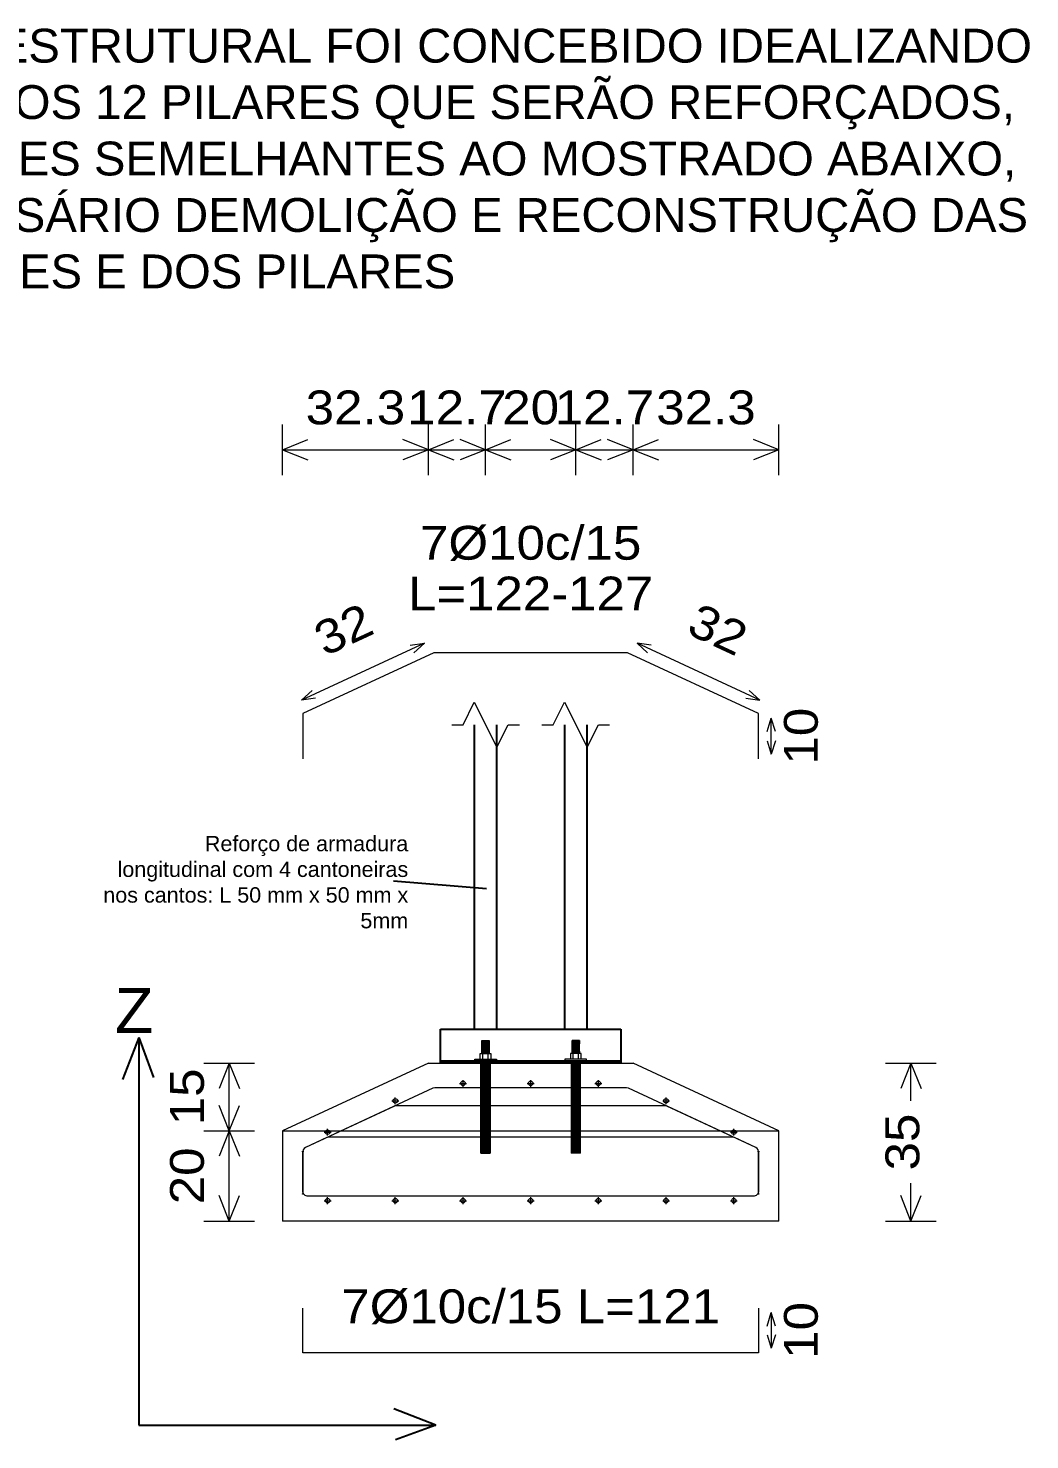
# Model space of a CAD drawing. Header units: millimetres. Extents: x 357 to 945, y 547 to 720.
# Drawn here: x 644.387 to 646.606, y 676.85 to 679.978 of the extents above; entities that cross this region are included whole.
import ezdxf
from ezdxf.enums import TextEntityAlignment as Align

# ---------------------------------------------------------------- set-up
doc = ezdxf.new("R2010")
doc.units = ezdxf.units.MM
for name, color, linetype, lineweight in [('ANC_COTAS', 7, 'Continuous', 9), ('ANC_DESENHO', 7, 'Continuous', 9), ('Barra_Acotada', 4, 'Continuous', 9), ('Cotas', 9, 'Continuous', 5), ('Cotas_Despiece_Acotado', 3, 'Continuous', 0), ('Cotas_Geometria', 2, 'Continuous', 0), ('Dibujo_Barras', 4, 'Continuous', 9), ('Dibujo_Geometria', 2, 'Continuous', 9), ('Lineas_Ref_Geometria', 8, 'Continuous', 0)]:
    doc.layers.add(name, color=color, linetype=linetype, lineweight=lineweight)
doc.layers.add('LCL - COTAS', color=30, linetype='Continuous')
doc.styles.add('CYPETXT', font='arial.ttf', dxfattribs={"height": 0.2})
doc.styles.add('ROMANS', font='arial.ttf')
doc.styles.get("Standard").update_dxf_attribs({"font": 'arial.ttf'})

msp = doc.modelspace()

# ---------------------------------------------------------------- hatches: boundary and pattern name
at = {"layer": 'Dibujo_Barras'}
h = msp.add_hatch(color=256, dxfattribs=at)
edge = h.paths.add_edge_path()
edge.add_arc((644.9951, 677.48865), 0.0008, 0, 360)
h = msp.add_hatch(color=256, dxfattribs=at)
edge = h.paths.add_edge_path()
edge.add_arc((646.0051, 677.48865), 0.0008, 0, 360)
h = msp.add_hatch(color=256, dxfattribs=at)
edge = h.paths.add_edge_path()
edge.add_arc((644.9951, 677.39443), 0.0008, 0, 360)
h = msp.add_hatch(color=256, dxfattribs=at)
edge = h.paths.add_edge_path()
edge.add_arc((644.9951, 677.39443), 0.0008, 0, 360)
h = msp.add_hatch(color=256, dxfattribs=at)
edge = h.paths.add_edge_path()
edge.add_arc((644.9951, 677.39443), 0.0008, 0, 360)
h = msp.add_hatch(color=256, dxfattribs=at)
edge = h.paths.add_edge_path()
edge.add_arc((644.9951, 677.39443), 0.0008, 0, 360)
h = msp.add_hatch(color=256, dxfattribs=at)
edge = h.paths.add_edge_path()
edge.add_arc((644.9951, 677.39443), 0.0008, 0, 360)
h = msp.add_hatch(color=256, dxfattribs=at)
edge = h.paths.add_edge_path()
edge.add_arc((646.0051, 677.39443), 0.0008, 0, 360)
h = msp.add_hatch(color=256, dxfattribs=at)
edge = h.paths.add_edge_path()
edge.add_arc((646.0051, 677.39443), 0.0008, 0, 360)
h = msp.add_hatch(color=256, dxfattribs=at)
edge = h.paths.add_edge_path()
edge.add_arc((646.0051, 677.39443), 0.0008, 0, 360)
h = msp.add_hatch(color=256, dxfattribs=at)
edge = h.paths.add_edge_path()
edge.add_arc((646.0051, 677.39443), 0.0008, 0, 360)
h = msp.add_hatch(color=256, dxfattribs=at)
edge = h.paths.add_edge_path()
edge.add_arc((646.0051, 677.39443), 0.0008, 0, 360)

# ---------------------------------------------------------------- linework, layer by layer
at = {"layer": 'ANC_COTAS'}
for points in [[(645.38991, 677.48443), (645.38991, 677.68443), (645.41015, 677.68443), (645.41015, 677.48443)], [(645.6103, 677.48443), (645.6103, 677.68443), (645.59005, 677.68443), (645.59005, 677.48443)]]:
    msp.add_lwpolyline(points, dxfattribs=at)
at = {"layer": 'ANC_DESENHO'}
for p, q in [((645.3921, 677.70543), (645.3921, 677.73443)), ((645.3921, 677.73284), (645.4081, 677.73284)), ((645.3921, 677.73084), (645.4081, 677.73084)), ((645.3921, 677.72884), (645.4081, 677.72884)), ((645.3921, 677.72484), (645.4081, 677.72484)), ((645.3921, 677.72284), (645.4081, 677.72284)), ((645.4081, 677.71043), (645.4081, 677.73443)), ((645.4081, 677.73443), (645.4081, 677.70543)), ((645.5921, 677.71043), (645.5921, 677.73443)), ((645.5921, 677.73443), (645.5921, 677.70543)), ((645.6081, 677.73284), (645.5921, 677.73284)), ((645.6081, 677.73084), (645.5921, 677.73084)), ((645.6081, 677.72884), (645.5921, 677.72884)), ((645.6081, 677.72484), (645.5921, 677.72484)), ((645.6081, 677.72284), (645.5921, 677.72284)), ((645.6081, 677.70543), (645.6081, 677.73443)), ((645.3881, 677.69343), (645.4121, 677.69343)), ((645.3921, 677.72084), (645.4081, 677.72084)), ((645.3921, 677.71884), (645.4081, 677.71884)), ((645.3921, 677.71684), (645.4081, 677.71684)), ((645.3921, 677.71484), (645.4081, 677.71484)), ((645.3921, 677.71284), (645.4081, 677.71284)), ((645.3921, 677.71084), (645.4081, 677.71084)), ((645.3921, 677.70925), (645.4081, 677.70925)), ((645.3921, 677.70725), (645.4081, 677.70725)), ((645.3921, 677.69343), (645.4081, 677.69343)), ((645.3921, 677.69343), (645.4081, 677.69343)), ((645.3941, 677.69343), (645.3941, 677.70543)), ((645.4061, 677.69343), (645.4061, 677.70543)), ((645.6121, 677.69343), (645.5881, 677.69343)), ((645.6081, 677.72084), (645.5921, 677.72084)), ((645.6081, 677.71884), (645.5921, 677.71884)), ((645.6081, 677.71684), (645.5921, 677.71684)), ((645.6081, 677.71484), (645.5921, 677.71484)), ((645.6081, 677.71284), (645.5921, 677.71284)), ((645.6081, 677.71084), (645.5921, 677.71084)), ((645.6081, 677.70925), (645.5921, 677.70925)), ((645.6081, 677.70725), (645.5921, 677.70725)), ((645.6081, 677.69343), (645.5921, 677.69343)), ((645.6081, 677.69343), (645.5921, 677.69343)), ((645.5941, 677.69343), (645.5941, 677.70543)), ((645.6061, 677.69343), (645.6061, 677.70543)), ((645.3921, 677.48443), (645.3921, 677.68443)), ((645.3921, 677.68243), (645.4081, 677.68243)), ((645.3921, 677.68043), (645.4081, 677.68043)), ((645.3921, 677.67843), (645.4081, 677.67843)), ((645.3921, 677.67643), (645.4081, 677.67643)), ((645.3921, 677.67443), (645.4081, 677.67443)), ((645.3921, 677.67243), (645.4081, 677.67243)), ((645.3921, 677.67043), (645.4081, 677.67043)), ((645.3921, 677.66843), (645.4081, 677.66843)), ((645.3921, 677.66643), (645.4081, 677.66643)), ((645.3921, 677.66443), (645.4081, 677.66443)), ((645.3921, 677.66243), (645.4081, 677.66243)), ((645.3921, 677.66043), (645.4081, 677.66043)), ((645.4081, 677.48443), (645.4081, 677.68443)), ((645.5921, 677.48443), (645.5921, 677.68443)), ((645.6081, 677.68243), (645.5921, 677.68243)), ((645.6081, 677.68043), (645.5921, 677.68043)), ((645.6081, 677.67843), (645.5921, 677.67843)), ((645.6081, 677.67643), (645.5921, 677.67643)), ((645.6081, 677.67443), (645.5921, 677.67443)), ((645.6081, 677.67243), (645.5921, 677.67243)), ((645.6081, 677.67043), (645.5921, 677.67043)), ((645.6081, 677.66843), (645.5921, 677.66843)), ((645.6081, 677.66643), (645.5921, 677.66643)), ((645.6081, 677.66443), (645.5921, 677.66443)), ((645.6081, 677.66243), (645.5921, 677.66243)), ((645.6081, 677.66043), (645.5921, 677.66043)), ((645.6081, 677.48443), (645.6081, 677.68443)), ((645.3921, 677.65843), (645.4081, 677.65843)), ((645.3921, 677.65643), (645.4081, 677.65643)), ((645.3921, 677.65443), (645.4081, 677.65443)), ((645.3921, 677.65243), (645.4081, 677.65243)), ((645.3921, 677.65043), (645.4081, 677.65043)), ((645.3921, 677.64843), (645.4081, 677.64843)), ((645.3921, 677.64643), (645.4081, 677.64643)), ((645.3921, 677.64443), (645.4081, 677.64443)), ((645.3921, 677.64243), (645.4081, 677.64243)), ((645.3921, 677.64043), (645.4081, 677.64043)), ((645.3921, 677.63843), (645.4081, 677.63843)), ((645.3921, 677.63643), (645.4081, 677.63643)), ((645.3921, 677.63443), (645.4081, 677.63443)), ((645.3921, 677.63243), (645.4081, 677.63243)), ((645.3921, 677.63043), (645.4081, 677.63043)), ((645.3921, 677.62843), (645.4081, 677.62843)), ((645.6081, 677.65843), (645.5921, 677.65843)), ((645.6081, 677.65643), (645.5921, 677.65643)), ((645.6081, 677.65443), (645.5921, 677.65443)), ((645.6081, 677.65243), (645.5921, 677.65243)), ((645.6081, 677.65043), (645.5921, 677.65043)), ((645.6081, 677.64843), (645.5921, 677.64843)), ((645.6081, 677.64643), (645.5921, 677.64643)), ((645.6081, 677.64443), (645.5921, 677.64443)), ((645.6081, 677.64243), (645.5921, 677.64243)), ((645.6081, 677.64043), (645.5921, 677.64043)), ((645.6081, 677.63843), (645.5921, 677.63843)), ((645.6081, 677.63643), (645.5921, 677.63643)), ((645.6081, 677.63443), (645.5921, 677.63443)), ((645.6081, 677.63243), (645.5921, 677.63243)), ((645.6081, 677.63043), (645.5921, 677.63043)), ((645.6081, 677.62843), (645.5921, 677.62843)), ((645.3921, 677.62643), (645.4081, 677.62643)), ((645.3921, 677.62443), (645.4081, 677.62443)), ((645.3921, 677.62243), (645.4081, 677.62243)), ((645.3921, 677.62043), (645.4081, 677.62043)), ((645.3921, 677.61843), (645.4081, 677.61843)), ((645.3921, 677.61643), (645.4081, 677.61643)), ((645.3921, 677.61443), (645.4081, 677.61443)), ((645.3921, 677.61243), (645.4081, 677.61243)), ((645.3921, 677.61043), (645.4081, 677.61043)), ((645.3921, 677.60843), (645.4081, 677.60843)), ((645.3921, 677.60643), (645.4081, 677.60643)), ((645.3921, 677.60443), (645.4081, 677.60443)), ((645.3921, 677.60243), (645.4081, 677.60243)), ((645.3921, 677.60043), (645.4081, 677.60043)), ((645.3921, 677.59843), (645.4081, 677.59843)), ((645.3921, 677.59643), (645.4081, 677.59643)), ((645.6081, 677.62643), (645.5921, 677.62643)), ((645.6081, 677.62443), (645.5921, 677.62443)), ((645.6081, 677.62243), (645.5921, 677.62243)), ((645.6081, 677.62043), (645.5921, 677.62043)), ((645.6081, 677.61843), (645.5921, 677.61843)), ((645.6081, 677.61643), (645.5921, 677.61643)), ((645.6081, 677.61443), (645.5921, 677.61443)), ((645.6081, 677.61243), (645.5921, 677.61243)), ((645.6081, 677.61043), (645.5921, 677.61043)), ((645.6081, 677.60843), (645.5921, 677.60843)), ((645.6081, 677.60643), (645.5921, 677.60643)), ((645.6081, 677.60443), (645.5921, 677.60443)), ((645.6081, 677.60243), (645.5921, 677.60243)), ((645.6081, 677.60043), (645.5921, 677.60043)), ((645.6081, 677.59843), (645.5921, 677.59843)), ((645.6081, 677.59643), (645.5921, 677.59643)), ((645.3921, 677.59443), (645.4081, 677.59443)), ((645.3921, 677.59243), (645.4081, 677.59243)), ((645.3921, 677.59043), (645.4081, 677.59043)), ((645.3921, 677.58843), (645.4081, 677.58843)), ((645.3921, 677.58643), (645.4081, 677.58643)), ((645.3921, 677.58443), (645.4081, 677.58443)), ((645.3921, 677.58243), (645.4081, 677.58243)), ((645.3921, 677.58043), (645.4081, 677.58043)), ((645.3921, 677.57843), (645.4081, 677.57843)), ((645.3921, 677.57643), (645.4081, 677.57643)), ((645.3921, 677.57443), (645.4081, 677.57443)), ((645.3921, 677.57243), (645.4081, 677.57243)), ((645.3921, 677.57043), (645.4081, 677.57043)), ((645.3921, 677.56843), (645.4081, 677.56843)), ((645.3921, 677.56643), (645.4081, 677.56643)), ((645.6081, 677.59443), (645.5921, 677.59443)), ((645.6081, 677.59243), (645.5921, 677.59243)), ((645.6081, 677.59043), (645.5921, 677.59043)), ((645.6081, 677.58843), (645.5921, 677.58843)), ((645.6081, 677.58643), (645.5921, 677.58643)), ((645.6081, 677.58443), (645.5921, 677.58443)), ((645.6081, 677.58243), (645.5921, 677.58243)), ((645.6081, 677.58043), (645.5921, 677.58043)), ((645.6081, 677.57843), (645.5921, 677.57843)), ((645.6081, 677.57643), (645.5921, 677.57643)), ((645.6081, 677.57443), (645.5921, 677.57443)), ((645.6081, 677.57243), (645.5921, 677.57243)), ((645.6081, 677.57043), (645.5921, 677.57043)), ((645.6081, 677.56843), (645.5921, 677.56843)), ((645.6081, 677.56643), (645.5921, 677.56643)), ((645.3921, 677.56443), (645.4081, 677.56443)), ((645.3921, 677.56243), (645.4081, 677.56243)), ((645.3921, 677.56043), (645.4081, 677.56043)), ((645.3921, 677.55843), (645.4081, 677.55843)), ((645.3921, 677.55643), (645.4081, 677.55643)), ((645.3921, 677.55443), (645.4081, 677.55443)), ((645.3921, 677.55243), (645.4081, 677.55243)), ((645.3921, 677.55043), (645.4081, 677.55043)), ((645.3921, 677.54843), (645.4081, 677.54843)), ((645.3921, 677.54643), (645.4081, 677.54643)), ((645.3921, 677.54443), (645.4081, 677.54443)), ((645.3921, 677.54243), (645.4081, 677.54243)), ((645.3921, 677.54043), (645.4081, 677.54043)), ((645.3921, 677.53843), (645.4081, 677.53843)), ((645.3921, 677.53643), (645.4081, 677.53643)), ((645.3921, 677.53443), (645.4081, 677.53443)), ((645.6081, 677.56443), (645.5921, 677.56443)), ((645.6081, 677.56243), (645.5921, 677.56243)), ((645.6081, 677.56043), (645.5921, 677.56043)), ((645.6081, 677.55843), (645.5921, 677.55843)), ((645.6081, 677.55643), (645.5921, 677.55643)), ((645.6081, 677.55443), (645.5921, 677.55443)), ((645.6081, 677.55243), (645.5921, 677.55243)), ((645.6081, 677.55043), (645.5921, 677.55043)), ((645.6081, 677.54843), (645.5921, 677.54843)), ((645.6081, 677.54643), (645.5921, 677.54643)), ((645.6081, 677.54443), (645.5921, 677.54443)), ((645.6081, 677.54243), (645.5921, 677.54243)), ((645.6081, 677.54043), (645.5921, 677.54043)), ((645.6081, 677.53843), (645.5921, 677.53843)), ((645.6081, 677.53643), (645.5921, 677.53643)), ((645.6081, 677.53443), (645.5921, 677.53443)), ((645.3921, 677.53243), (645.4081, 677.53243)), ((645.3921, 677.53043), (645.4081, 677.53043)), ((645.3921, 677.52843), (645.4081, 677.52843)), ((645.3921, 677.52643), (645.4081, 677.52643)), ((645.3921, 677.52443), (645.4081, 677.52443)), ((645.3921, 677.52243), (645.4081, 677.52243)), ((645.3921, 677.52043), (645.4081, 677.52043)), ((645.3921, 677.51843), (645.4081, 677.51843)), ((645.3921, 677.51643), (645.4081, 677.51643)), ((645.3921, 677.51443), (645.4081, 677.51443)), ((645.3921, 677.51243), (645.4081, 677.51243)), ((645.3921, 677.51043), (645.4081, 677.51043)), ((645.3921, 677.50843), (645.4081, 677.50843)), ((645.3921, 677.50643), (645.4081, 677.50643)), ((645.3921, 677.50443), (645.4081, 677.50443)), ((645.6081, 677.53243), (645.5921, 677.53243)), ((645.6081, 677.53043), (645.5921, 677.53043)), ((645.6081, 677.52843), (645.5921, 677.52843)), ((645.6081, 677.52643), (645.5921, 677.52643)), ((645.6081, 677.52443), (645.5921, 677.52443)), ((645.6081, 677.52243), (645.5921, 677.52243)), ((645.6081, 677.52043), (645.5921, 677.52043)), ((645.6081, 677.51843), (645.5921, 677.51843)), ((645.6081, 677.51643), (645.5921, 677.51643)), ((645.6081, 677.51443), (645.5921, 677.51443)), ((645.6081, 677.51243), (645.5921, 677.51243)), ((645.6081, 677.51043), (645.5921, 677.51043)), ((645.6081, 677.50843), (645.5921, 677.50843)), ((645.6081, 677.50643), (645.5921, 677.50643)), ((645.6081, 677.50443), (645.5921, 677.50443)), ((645.38991, 677.48443), (645.41015, 677.48443)), ((645.3921, 677.50243), (645.4081, 677.50243)), ((645.3921, 677.50043), (645.4081, 677.50043)), ((645.3921, 677.49843), (645.4081, 677.49843)), ((645.3921, 677.49643), (645.4081, 677.49643)), ((645.3921, 677.49443), (645.4081, 677.49443)), ((645.3921, 677.49243), (645.4081, 677.49243)), ((645.3921, 677.49043), (645.4081, 677.49043)), ((645.3921, 677.48843), (645.4081, 677.48843)), ((645.3921, 677.48643), (645.4081, 677.48643)), ((645.6103, 677.48443), (645.59005, 677.48443)), ((645.6081, 677.50243), (645.5921, 677.50243)), ((645.6081, 677.50043), (645.5921, 677.50043)), ((645.6081, 677.49843), (645.5921, 677.49843)), ((645.6081, 677.49643), (645.5921, 677.49643)), ((645.6081, 677.49443), (645.5921, 677.49443)), ((645.6081, 677.49243), (645.5921, 677.49243)), ((645.6081, 677.49043), (645.5921, 677.49043)), ((645.6081, 677.48843), (645.5921, 677.48843)), ((645.6081, 677.48643), (645.5921, 677.48643))]:
    msp.add_line(p, q, dxfattribs=at)
for points in [[(645.3921, 677.71043), (645.3921, 677.73443), (645.4081, 677.73443)], [(645.3921, 677.73443), (645.3921, 677.72684), (645.4081, 677.72684), (645.4081, 677.73443)], [(645.6081, 677.71043), (645.6081, 677.73443), (645.5921, 677.73443)], [(645.6081, 677.73443), (645.6081, 677.72684), (645.5921, 677.72684), (645.5921, 677.73443)], [(645.3761, 677.68943), (645.3761, 677.69343), (645.4241, 677.69343), (645.4241, 677.68943)], [(645.3881, 677.69343), (645.3881, 677.70543), (645.4121, 677.70543), (645.4121, 677.69343)], [(645.3921, 677.71084), (645.3921, 677.70543)], [(645.4081, 677.70543), (645.4081, 677.71084)], [(645.6241, 677.68943), (645.6241, 677.69343), (645.5761, 677.69343), (645.5761, 677.68943)], [(645.6121, 677.69343), (645.6121, 677.70543), (645.5881, 677.70543), (645.5881, 677.69343)], [(645.5921, 677.70543), (645.5921, 677.71084)], [(645.6081, 677.71084), (645.6081, 677.70543)]]:
    msp.add_lwpolyline(points, dxfattribs=at)
at = {"layer": 'Barra_Acotada'}
for points in [[(646.0051, 678.3588), (646.0051, 678.45905), (645.71474, 678.5938), (645.28547, 678.5938), (644.9951, 678.45905), (644.9951, 678.3588)], [(646.0051, 677.14153), (646.0051, 677.0423), (644.9951, 677.0423), (644.9951, 677.14153)]]:
    msp.add_lwpolyline(points, dxfattribs=at)
at = {"layer": 'Cotas_Despiece_Acotado'}
for p, q in [((645.26447, 678.61506), (644.99243, 678.48882)), ((645.23331, 678.61094), (645.26447, 678.61506)), ((645.2412, 678.59393), (645.26447, 678.61506)), ((645.75901, 678.59393), (645.73574, 678.61506)), ((645.7669, 678.61094), (645.73574, 678.61506)), ((646.00778, 678.48882), (645.73574, 678.61506)), ((645.01569, 678.50995), (644.99243, 678.48882)), ((645.98452, 678.50995), (646.00778, 678.48882)), ((645.02358, 678.49294), (644.99243, 678.48882)), ((645.97662, 678.49294), (646.00778, 678.48882)), ((646.02385, 678.41895), (646.03323, 678.44895)), ((646.0426, 678.41895), (646.03323, 678.44895)), ((646.03323, 678.3689), (646.03323, 678.44895)), ((646.02385, 678.3989), (646.03323, 678.3689)), ((646.0426, 678.3989), (646.03323, 678.3689)), ((646.02385, 677.10143), (646.03323, 677.13143)), ((646.0426, 677.10143), (646.03323, 677.13143)), ((646.03323, 677.13143), (646.03323, 677.0524)), ((646.02385, 677.0824), (646.03323, 677.0524)), ((646.0426, 677.0824), (646.03323, 677.0524))]:
    msp.add_line(p, q, dxfattribs=at)
at = {"layer": 'Cotas_Geometria'}
for p, q in [((644.9501, 679.0438), (645.00635, 679.0663)), ((644.9501, 679.0438), (645.00635, 679.0213)), ((644.9501, 679.0438), (645.27333, 679.0438)), ((645.27333, 679.0438), (645.21708, 679.0663)), ((645.27333, 679.0438), (645.21708, 679.0213)), ((645.27333, 679.0438), (645.32958, 679.0663)), ((645.27333, 679.0438), (645.32958, 679.0213)), ((645.27333, 679.0438), (645.4001, 679.0438)), ((645.4001, 679.0438), (645.34385, 679.0663)), ((645.4001, 679.0438), (645.34385, 679.0213)), ((645.4001, 679.0438), (645.45635, 679.0663)), ((645.4001, 679.0438), (645.45635, 679.0213)), ((645.4001, 679.0438), (645.6001, 679.0438)), ((645.6001, 679.0438), (645.54385, 679.0663)), ((645.6001, 679.0438), (645.54385, 679.0213)), ((645.6001, 679.0438), (645.65635, 679.0663)), ((645.6001, 679.0438), (645.65635, 679.0213)), ((645.6001, 679.0438), (645.72688, 679.0438)), ((645.72688, 679.0438), (645.67063, 679.0663)), ((645.72688, 679.0438), (645.67063, 679.0213)), ((645.72688, 679.0438), (645.78313, 679.0663)), ((645.72688, 679.0438), (645.78313, 679.0213)), ((645.72688, 679.0438), (646.0501, 679.0438)), ((646.0501, 679.0438), (645.99385, 679.0663)), ((646.0501, 679.0438), (645.99385, 679.0213)), ((644.83214, 677.68443), (644.80964, 677.62818)), ((644.83214, 677.68443), (644.85464, 677.62818)), ((644.83214, 677.53443), (644.83214, 677.68443)), ((646.3426, 677.68443), (646.3201, 677.62818)), ((646.3426, 677.68443), (646.3651, 677.62818)), ((646.3426, 677.60055), (646.3426, 677.68443)), ((644.83214, 677.53443), (644.80964, 677.59068)), ((644.83214, 677.53443), (644.85464, 677.59068)), ((644.83214, 677.53443), (644.80964, 677.47818)), ((644.83214, 677.53443), (644.85464, 677.47818)), ((644.83214, 677.33443), (644.83214, 677.53443)), ((646.3426, 677.33443), (646.3426, 677.4183)), ((644.83214, 677.33443), (644.80964, 677.39068)), ((644.83214, 677.33443), (644.85464, 677.39068)), ((646.3426, 677.33443), (646.3201, 677.39068)), ((646.3426, 677.33443), (646.3651, 677.39068))]:
    msp.add_line(p, q, dxfattribs=at)
at = {"layer": 'Dibujo_Barras'}
for p, q in [((645.3426, 677.63943), (645.3576, 677.63943)), ((645.3501, 677.63193), (645.3501, 677.64693)), ((645.4926, 677.63943), (645.5076, 677.63943)), ((645.5001, 677.63193), (645.5001, 677.64693)), ((645.6426, 677.63943), (645.6576, 677.63943)), ((645.6501, 677.63193), (645.6501, 677.64693)), ((645.1926, 677.60084), (645.2076, 677.60084)), ((645.2001, 677.59334), (645.2001, 677.60834)), ((645.7926, 677.60084), (645.8076, 677.60084)), ((645.8001, 677.59334), (645.8001, 677.60834)), ((645.0501, 677.52373), (645.0501, 677.53873)), ((645.9501, 677.52373), (645.9501, 677.53873)), ((645.0426, 677.53123), (645.0576, 677.53123)), ((645.9426, 677.53123), (645.9576, 677.53123)), ((645.0426, 677.37943), (645.0576, 677.37943)), ((645.0501, 677.37193), (645.0501, 677.38693)), ((645.1926, 677.37943), (645.2076, 677.37943)), ((645.2001, 677.37193), (645.2001, 677.38693)), ((645.3426, 677.37943), (645.3576, 677.37943)), ((645.3501, 677.37193), (645.3501, 677.38693)), ((645.4926, 677.37943), (645.5076, 677.37943)), ((645.5001, 677.37193), (645.5001, 677.38693)), ((645.6426, 677.37943), (645.6576, 677.37943)), ((645.6501, 677.37193), (645.6501, 677.38693)), ((645.7926, 677.37943), (645.8076, 677.37943)), ((645.8001, 677.37193), (645.8001, 677.38693)), ((645.9426, 677.37943), (645.9576, 677.37943)), ((645.9501, 677.37193), (645.9501, 677.38693))]:
    msp.add_line(p, q, dxfattribs=at)
for points in [[(646.0051, 677.39443), (646.0051, 677.48829), (646.00439, 677.49199), (646.00237, 677.49516), (645.99931, 677.49736), (645.71674, 677.6285), (645.71253, 677.62943), (645.28767, 677.62943), (645.28346, 677.6285), (645.00089, 677.49736), (644.99784, 677.49516), (644.99581, 677.49199), (644.9951, 677.48829), (644.9951, 677.39443)], [(646.0051, 677.39443), (646.0051, 677.48829), (646.00439, 677.49199), (646.00237, 677.49516), (645.99931, 677.49736), (645.80211, 677.58888), (645.7979, 677.58981), (645.20231, 677.58981), (645.1981, 677.58888), (645.00089, 677.49736), (644.99784, 677.49516), (644.99581, 677.49199), (644.9951, 677.48829), (644.9951, 677.39443)], [(646.0051, 677.39443), (646.0051, 677.48829), (646.00439, 677.49199), (646.00237, 677.49516), (645.99931, 677.49736), (645.80211, 677.58888), (645.7979, 677.58981), (645.20231, 677.58981), (645.1981, 677.58888), (645.00089, 677.49736), (644.99784, 677.49516), (644.99581, 677.49199), (644.9951, 677.48829), (644.9951, 677.39443)], [(646.0051, 677.39443), (646.0051, 677.48829), (646.00439, 677.49199), (646.00237, 677.49516), (645.99931, 677.49736), (645.95211, 677.51927), (645.9479, 677.5202), (645.05231, 677.5202), (645.0481, 677.51927), (645.00089, 677.49736), (644.99784, 677.49516), (644.99581, 677.49199), (644.9951, 677.48829), (644.9951, 677.39443)], [(646.0051, 677.39443), (646.0051, 677.48829), (646.00439, 677.49199), (646.00237, 677.49516), (645.99931, 677.49736), (645.95211, 677.51927), (645.9479, 677.5202), (645.05231, 677.5202), (645.0481, 677.51927), (645.00089, 677.49736), (644.99784, 677.49516), (644.99581, 677.49199), (644.9951, 677.48829), (644.9951, 677.39443)], [(646.0051, 677.48865), (646.0051, 677.39943), (646.00376, 677.39443), (646.0001, 677.39077), (645.9951, 677.38943), (645.0051, 677.38943), (645.0001, 677.39077), (644.99644, 677.39443), (644.9951, 677.39943), (644.9951, 677.48865)]]:
    msp.add_lwpolyline(points, dxfattribs=at)
for centre, radius in [((645.3501, 677.63943), 0.005), ((645.5001, 677.63943), 0.005), ((645.6501, 677.63943), 0.005), ((645.2001, 677.60084), 0.005), ((645.8001, 677.60084), 0.005), ((645.0501, 677.53123), 0.005), ((645.9501, 677.53123), 0.005), ((644.9951, 677.48865), 0.0008), ((646.0051, 677.48865), 0.0008), ((644.9951, 677.39443), 0.0008), ((644.9951, 677.39443), 0.0008), ((644.9951, 677.39443), 0.0008), ((644.9951, 677.39443), 0.0008), ((644.9951, 677.39443), 0.0008), ((645.0501, 677.37943), 0.005), ((645.2001, 677.37943), 0.005), ((645.3501, 677.37943), 0.005), ((645.5001, 677.37943), 0.005), ((645.6501, 677.37943), 0.005), ((645.8001, 677.37943), 0.005), ((645.9501, 677.37943), 0.005), ((646.0051, 677.39443), 0.0008), ((646.0051, 677.39443), 0.0008), ((646.0051, 677.39443), 0.0008), ((646.0051, 677.39443), 0.0008), ((646.0051, 677.39443), 0.0008)]:
    msp.add_circle(centre, radius, dxfattribs=at)
at = {"layer": 'Dibujo_Geometria'}
for p, q in [((645.27333, 677.68443), (644.9501, 677.53443)), ((645.27333, 677.68443), (645.72688, 677.68443)), ((645.3751, 677.68943), (645.3751, 677.68443)), ((645.4251, 677.68443), (645.3751, 677.68443)), ((645.4251, 677.68443), (645.4251, 677.68943)), ((645.6251, 677.68443), (645.5751, 677.68443)), ((645.5751, 677.68443), (645.6251, 677.68443)), ((646.0501, 677.53443), (645.72688, 677.68443)), ((644.9501, 677.53443), (646.0501, 677.53443)), ((644.9501, 677.53443), (644.9501, 677.33443)), ((646.0501, 677.33443), (646.0501, 677.53443)), ((646.0501, 677.33443), (644.9501, 677.33443))]:
    msp.add_line(p, q, dxfattribs=at)
for points in [[(645.3251, 678.43443), (645.3501, 678.43443), (645.3751, 678.48443), (645.4251, 678.38443), (645.4501, 678.43443), (645.4751, 678.43443)], [(645.5251, 678.43443), (645.5501, 678.43443), (645.5751, 678.48443), (645.6251, 678.38443), (645.6501, 678.43443), (645.6751, 678.43443)]]:
    msp.add_lwpolyline(points, dxfattribs=at)
at = {"layer": 'LCL - COTAS'}
for p, q in [((645.3751, 678.43443), (645.3751, 677.75943)), ((645.4251, 677.75943), (645.4251, 678.43443)), ((645.5751, 678.43443), (645.5751, 677.75943)), ((645.6251, 677.75943), (645.6251, 678.43443)), ((645.19606, 678.08866), (645.40186, 678.07157)), ((645.3001, 677.68443), (645.3001, 677.75943)), ((645.3001, 677.75943), (645.7001, 677.75943)), ((645.7001, 677.75943), (645.7001, 677.68943)), ((644.63191, 677.74115), (644.59578, 677.6484)), ((644.63191, 677.74115), (644.63191, 676.88196)), ((644.63191, 677.74115), (644.66427, 677.65213)), ((645.28958, 676.88196), (645.19683, 676.91809)), ((644.63191, 676.88196), (645.28958, 676.88196)), ((645.28958, 676.88196), (645.20056, 676.8496))]:
    msp.add_line(p, q, dxfattribs=at)
msp.add_lwpolyline([(645.3001, 677.68943), (645.7001, 677.68943), (645.7001, 677.68443), (645.3001, 677.68443)], close=True, dxfattribs=at)
at = {"layer": 'Lineas_Ref_Geometria'}
for p, q in [((644.9501, 678.98755), (644.9501, 679.10005)), ((645.27333, 678.98755), (645.27333, 679.10005)), ((645.27333, 678.98755), (645.27333, 679.10005)), ((645.4001, 678.98755), (645.4001, 679.10005)), ((645.4001, 678.98755), (645.4001, 679.10005)), ((645.6001, 678.98755), (645.6001, 679.10005)), ((645.6001, 678.98755), (645.6001, 679.10005)), ((645.72688, 678.98755), (645.72688, 679.10005)), ((645.72688, 678.98755), (645.72688, 679.10005)), ((646.0501, 678.98755), (646.0501, 679.10005)), ((644.77589, 677.68443), (644.88839, 677.68443)), ((646.28635, 677.68443), (646.39885, 677.68443)), ((644.77589, 677.53443), (644.88839, 677.53443)), ((644.77589, 677.53443), (644.88839, 677.53443)), ((644.77589, 677.33443), (644.88839, 677.33443)), ((646.28635, 677.33443), (646.39885, 677.33443))]:
    msp.add_line(p, q, dxfattribs=at)

# ---------------------------------------------------------------- texts
at = {"layer": 'Cotas', "color": 155, "insert": (642.54791, 679.97681), "char_height": 0.07502752, "attachment_point": 1}
msp.add_mtext_dynamic_manual_height_columns('\\pxqc;{\\LSAPATAS IDEAIS}: ESSE PROJETO ESTRUTURAL FOI CONCEBIDO IDEALIZANDO QUE EXISTEM FUNDAÇÕES PARA OS 12 PILARES QUE SERÃO REFORÇADOS, COM ARMAÇÕES, FCK E DIMENSÕES SEMELHANTES AO MOSTRADO ABAIXO, CASO CONTRÁRIO, FAZ-SE NECESSÁRIO DEMOLIÇÃO E RECONSTRUÇÃO DAS FUNDAÇÕES E DOS PILARES', width=4.0850157, gutter_width=0.37514, heights=[0], dxfattribs=at)
at = {"layer": 'Cotas_Despiece_Acotado', "style": 'CYPETXT'}
for s, width, p, p2 in [('7%%c10c/15', 1.079568, (645.25485, 678.80005), (645.74535, 678.80005)), ('L=122-127', 1.078182, (645.22842, 678.68755), (645.77179, 678.68755)), ('7%%c10c/15 L=121', 1.079104, (645.08048, 677.10793), (645.91973, 677.10793))]:
    msp.add_text(s, height=0.075, dxfattribs=dict(at, width=width)).set_placement(p, p2, align=Align.FIT)
at = {"layer": 'Cotas_Despiece_Acotado', "style": 'CYPETXT', "width": 1.081159}
for s, rotation, p, p2 in [('32', 24.89446, (645.04368, 678.58495), (645.15797, 678.63799)), ('32', 335.10554, (645.84224, 678.63799), (645.95653, 678.58495)), ('10', 90, (646.13635, 678.34593), (646.13635, 678.47193)), ('10', 90, (646.13635, 677.02892), (646.13635, 677.15492))]:
    msp.add_text(s, height=0.075, rotation=rotation, dxfattribs=at).set_placement(p, p2, align=Align.FIT)
at = {"layer": 'Cotas_Geometria', "style": 'CYPETXT'}
for s, width, p, p2 in [('32.3', 1.081295, (645.00147, 679.10005), (645.22197, 679.10005)), ('12.7', 1.081295, (645.22647, 679.10005), (645.44697, 679.10005)), ('20', 1.081159, (645.4371, 679.10005), (645.5631, 679.10005)), ('12.7', 1.081295, (645.55324, 679.10005), (645.77374, 679.10005)), ('32.3', 1.081295, (645.77824, 679.10005), (645.99874, 679.10005))]:
    msp.add_text(s, height=0.075, dxfattribs=dict(at, width=width)).set_placement(p, p2, align=Align.FIT)
at = {"layer": 'Cotas_Geometria', "style": 'CYPETXT', "width": 1.081159}
for s, p, p2 in [('15', (644.77589, 677.54643), (644.77589, 677.67243)), ('35', (646.36135, 677.44643), (646.36135, 677.57243)), ('20', (644.77589, 677.37143), (644.77589, 677.49743))]:
    msp.add_text(s, height=0.075, rotation=90, dxfattribs=at).set_placement(p, p2, align=Align.FIT)
at = {"layer": 'LCL - COTAS', "attachment_point": 3, "style": 'ROMANS'}
for s, insert, char_height, width in [('{\\fArial|b0|i0|c0|p34;\\H1.00007x;\\C2;Reforço de armadura longitudinal com 4 cantoneiras nos cantos: L 50 mm x 50 mm x 5mm}', (645.22866, 678.18798), 0.0341344, 0.7010673), ('{\\fArial|b0|i0|c0|p34;\\C2;Z}', (644.66396, 677.85111), 0.1, 0.0451294)]:
    msp.add_mtext(s, dxfattribs=dict(at, insert=insert, char_height=char_height, width=width))

doc.saveas('drawing.dxf')
